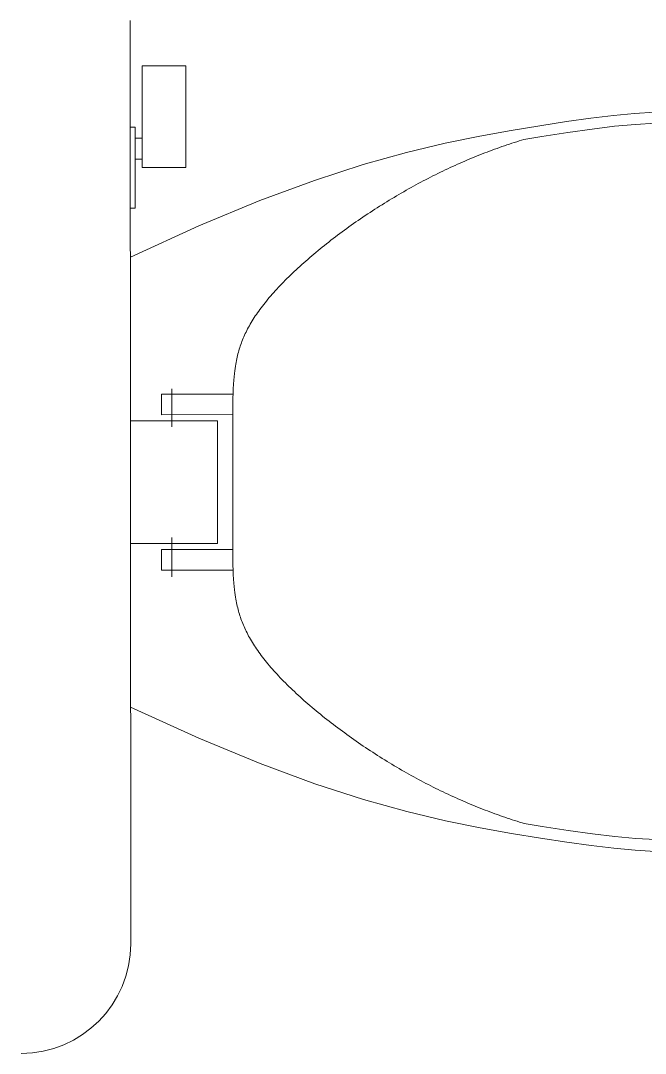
# Model space of a CAD drawing. Header units: metres. Extents: x 6917732 to 8046551, y 3602874 to 4094271.
# Drawn here: x 7130951.2 to 7131236.3, y 3825076.4 to 3825547.6 of the extents above; entities that cross this region are included whole.
import ezdxf

# ---------------------------------------------------------------- set-up
doc = ezdxf.new("R2010")
doc.units = ezdxf.units.M
doc.header["$LTSCALE"] = 0.5
doc.header["$MEASUREMENT"] = 0
doc.linetypes.add('03000 - Plant Layout 1$0$CENTER2', pattern=[1.125, 0.75, -0.125, 0.125, -0.125])
doc.linetypes.add('HIDDEN2', pattern=[4.762499999999999, 3.175, -1.5875])
doc.layers.add('CI-CEN', color=1, linetype='03000 - Plant Layout 1$0$CENTER2')
doc.layers.add('RD-TXT', color=7, linetype='CONTINUOUS')
doc.layers.add('CI-PED-FOOTPATH', color=44, linetype='CONTINUOUS', lineweight=0)
doc.layers.get('CI-CEN').off()

# ---------------------------------------------------------------- blocks, each defined once
blk = doc.blocks.new('sdsxdc')
at = {"layer": 'CI-PED-FOOTPATH', "color": 15, "lineweight": 0, "extrusion": (0.007640920335774551, -0.02019141982640698, 0.9997669342910958)}
for p, q in [((7131001.182769505, 3825547.590787578, -13.62505573479962), (7131001.400055921, 3825126.453786202, -22.13205269147289)), ((7131026.601589999, 3825527.051460712, -14.23413904535926), (7131006.602176508, 3825527.038059875, -14.08156014112035)), ((7131006.626177002, 3825480.521127251, -15.02120544175978), (7131006.602176508, 3825527.038059875, -14.08156014112035)), ((7131026.625590493, 3825480.534528091, -15.17378434591984), (7131026.601589999, 3825527.051460712, -14.23413904535926)), ((7131188.188372486, 3825499.665605547, -16.02218680922238), (7131200.2272563, 3825501.55002654, -16.07613840025124)), ((7131200.2272563, 3825501.55002654, -16.07613840025124), (7131211.344310085, 3825503.114387203, -16.12950869847123)), ((7131211.344310085, 3825503.114387203, -16.12950869847123), (7131221.685722147, 3825504.352309387, -16.1835437913835)), ((7131221.685722147, 3825504.352309387, -16.1835437913835), (7131231.397680778, 3825505.257414936, -16.23948976657277)), ((7131231.397680778, 3825505.257414936, -16.23948976657277), (7131240.626374272, 3825505.823325695, -16.29859271146597)), ((7131003.45833321, 3825499.062310664, -14.6225344647869), (7131001.207808643, 3825499.060802673, -14.6053648326415)), ((7131003.477468109, 3825461.975711361, -15.37168637113217), (7131003.45833321, 3825499.062310664, -14.6225344647869)), ((7131160.734977799, 3825494.904004937, -15.90853459595985), (7131175.081470362, 3825497.467502381, -15.96640783789564)), ((7131175.081470362, 3825497.467502381, -15.96640783789564), (7131188.188372486, 3825499.665605547, -16.02218680922238)), ((7131200.96163084, 3825496.605224771, -16.18161684948291), (7131188.987869133, 3825494.730997203, -16.12795709960199)), ((7131211.989221583, 3825498.156996448, -16.23455765712021), (7131200.96163084, 3825496.605224771, -16.18161684948291)), ((7131222.21425455, 3825499.380987431, -16.28798465566047), (7131211.989221583, 3825498.156996448, -16.23455765712021)), ((7131231.782065111, 3825500.272659109, -16.34310026232646), (7131222.21425455, 3825499.380987431, -16.28798465566047)), ((7131240.840654204, 3825500.828138932, -16.40111381458365), (7131231.782065111, 3825500.272659109, -16.34310026232646)), ((7131006.619216902, 3825494.01095109, -14.74871005433579), (7131003.46094056, 3825494.00883485, -14.7246150305869)), ((7131144.875787383, 3825491.691040077, -15.8522169821174), (7131160.734977799, 3825494.904004937, -15.90853459595985)), ((7131176.457682138, 3825492.006585431, -16.08721518530956), (7131175.333826808, 3825491.642238819, -16.08598428476006)), ((7131177.581129938, 3825492.364711863, -16.08856859471211), (7131176.457682138, 3825492.006585431, -16.08721518530956)), ((7131178.704135925, 3825492.716611466, -16.0900443853306), (7131177.581129938, 3825492.364711863, -16.08856859471211)), ((7131179.826659483, 3825493.062279606, -16.09164234033278), (7131178.704135925, 3825492.716611466, -16.0900443853306)), ((7131180.808100382, 3825493.359202757, -16.09314650264906), (7131179.826659483, 3825493.062279606, -16.09164234033278)), ((7131188.987869133, 3825494.730997203, -16.12795709960199), (7131180.808100382, 3825493.359202757, -16.09314650264906)), ((7131107.42534805, 3825481.948054516, -15.76276502225579), (7131127.205407878, 3825487.486444401, -15.80208409225241)), ((7131127.205407878, 3825487.486444401, -15.80208409225241), (7131144.875787383, 3825491.691040077, -15.8522169821174)), ((7131162.954323825, 3825487.225795943, -16.08056647823093), (7131161.828251619, 3825486.787325828, -16.08081564246902)), ((7131164.080399812, 3825487.658125672, -16.08044135492662), (7131162.954323825, 3825487.225795943, -16.08056647823093)), ((7131165.206445303, 3825488.084308365, -16.08044014483943), (7131164.080399812, 3825487.658125672, -16.08044135492662)), ((7131166.332426026, 3825488.504337371, -16.08056272038363), (7131165.206445303, 3825488.084308365, -16.08044014483943)), ((7131167.458307694, 3825488.918206044, -16.08080895379049), (7131166.332426026, 3825488.504337371, -16.08056272038363)), ((7131168.584056038, 3825489.325907733, -16.08117871743087), (7131167.458307694, 3825488.918206044, -16.08080895379049)), ((7131169.709636781, 3825489.727435787, -16.08167188367781), (7131168.584056038, 3825489.325907733, -16.08117871743087)), ((7131170.835015647, 3825490.122783558, -16.08228832477675), (7131169.709636781, 3825489.727435787, -16.08167188367781)), ((7131171.960158359, 3825490.511944395, -16.08302791312627), (7131170.835015647, 3825490.122783558, -16.08228832477675)), ((7131173.08503064, 3825490.894911652, -16.08389052101893), (7131171.960158359, 3825490.511944395, -16.08302791312627)), ((7131174.209598215, 3825491.271678675, -16.08487602079418), (7131173.08503064, 3825490.894911652, -16.08389052101893)), ((7131175.333826808, 3825491.642238819, -16.08598428476006), (7131174.209598215, 3825491.271678675, -16.08487602079418)), ((7131006.624157563, 3825484.435133674, -14.94214223753102), (7131003.465881218, 3825484.433017434, -14.91804721375723)), ((7131151.699427471, 3825482.565874554, -16.08866102749425), (7131150.575278263, 3825482.066366293, -16.09015762274436)), ((7131152.823923218, 3825483.059308923, -16.08728974978573), (7131151.699427471, 3825482.565874554, -16.08866102749425)), ((7131153.948731235, 3825483.54666275, -16.08604366214689), (7131152.823923218, 3825483.059308923, -16.08728974978573)), ((7131155.073817246, 3825484.027929387, -16.08492263668853), (7131153.948731235, 3825483.54666275, -16.08604366214689)), ((7131156.199146965, 3825484.503102182, -16.0839265458643), (7131155.073817246, 3825484.027929387, -16.08492263668853)), ((7131157.324686125, 3825484.972174488, -16.08305526203952), (7131156.199146965, 3825484.503102182, -16.0839265458643)), ((7131158.450400447, 3825485.435139657, -16.08230865736482), (7131157.324686125, 3825484.972174488, -16.08305526203952)), ((7131159.576255655, 3825485.891991034, -16.08168660440742), (7131158.450400447, 3825485.435139657, -16.08230865736482)), ((7131160.702217472, 3825486.342721975, -16.08118897530892), (7131159.576255655, 3825485.891991034, -16.08168660440742)), ((7131161.828251619, 3825486.787325828, -16.08081564246902), (7131160.702217472, 3825486.342721975, -16.08118897530892)), ((7131026.625590493, 3825480.534528091, -15.17378434591984), (7131006.626177002, 3825480.521127251, -15.02120544175978)), ((7131085.237116655, 3825474.733707021, -15.73888886812836), (7131107.42534805, 3825481.948054516, -15.76276502225579)), ((7131141.598673332, 3825477.852438028, -16.10665713979506), (7131140.479185453, 3825477.298563965, -16.10928733881633)), ((7131142.718816246, 3825478.400298045, -16.10415340740485), (7131141.598673332, 3825477.852438028, -16.10665713979506)), ((7131143.839579914, 3825478.942137364, -16.10177601402529), (7131142.718816246, 3825478.400298045, -16.10415340740485)), ((7131144.960930054, 3825479.477949338, -16.09952483194229), (7131143.839579914, 3825478.942137364, -16.10177601402529)), ((7131146.082832399, 3825480.007727317, -16.09739973349053), (7131144.960930054, 3825479.477949338, -16.09952483194229)), ((7131147.205252668, 3825480.531464653, -16.09540059100726), (7131146.082832399, 3825480.007727317, -16.09739973349053)), ((7131148.328156583, 3825481.049154692, -16.09352727687735), (7131147.205252668, 3825480.531464653, -16.09540059100726)), ((7131149.451509876, 3825481.56079079, -16.09177966330913), (7131148.328156583, 3825481.049154692, -16.09352727687735)), ((7131150.575278263, 3825482.066366293, -16.09015762274436), (7131149.451509876, 3825481.56079079, -16.09177966330913)), ((7131060.342222461, 3825465.501238518, -15.73508472575497), (7131085.237116655, 3825474.733707021, -15.73888886812836)), ((7131132.663990346, 3825473.25361076, -16.13125052280577), (7131131.550976648, 3825472.651863704, -16.13489705113176)), ((7131133.777933273, 3825473.849396969, -16.1277314823127), (7131132.663990346, 3825473.25361076, -16.13125052280577)), ((7131134.89277117, 3825474.439215675, -16.12433980226166), (7131133.777933273, 3825473.849396969, -16.1277314823127)), ((7131136.00846976, 3825475.02306023, -16.1210753549525), (7131134.89277117, 3825474.439215675, -16.12433980226166)), ((7131137.124994754, 3825475.600923987, -16.11793801261342), (7131136.00846976, 3825475.02306023, -16.1210753549525)), ((7131138.242311887, 3825476.172800294, -16.11492764755565), (7131137.124994754, 3825475.600923987, -16.11793801261342)), ((7131139.360386875, 3825476.738682504, -16.11204413214665), (7131138.242311887, 3825476.172800294, -16.11492764755565)), ((7131140.479185453, 3825477.298563965, -16.10928733881633), (7131139.360386875, 3825476.738682504, -16.11204413214665)), ((7131123.788784306, 3825468.273293051, -16.16400309971584), (7131122.684477295, 3825467.624126814, -16.16867385439696)), ((7131124.894328031, 3825468.916575847, -16.1594606195282), (7131123.788784306, 3825468.273293051, -16.16400309971584)), ((7131126.001046476, 3825469.553948375, -16.15504648195201), (7131124.894328031, 3825468.916575847, -16.1594606195282)), ((7131127.108899819, 3825470.185399945, -16.15076059844216), (7131126.001046476, 3825469.553948375, -16.15504648195201)), ((7131128.217853784, 3825470.810923914, -16.14660284125034), (7131127.108899819, 3825470.185399945, -16.15076059844216)), ((7131129.327874095, 3825471.430513631, -16.14257308274364), (7131128.217853784, 3825470.810923914, -16.14660284125034)), ((7131130.438926477, 3825472.044162442, -16.13867119527862), (7131129.327874095, 3825471.430513631, -16.14257308274364)), ((7131131.550976648, 3825472.651863704, -16.13489705113176), (7131130.438926477, 3825472.044162442, -16.13867119527862)), ((7131032.44217422, 3825453.908485613, -15.7559816909905), (7131060.342222461, 3825465.501238518, -15.73508472575497)), ((7131116.088388244, 3825463.607305587, -16.19938614521794), (7131114.994651428, 3825462.91783563, -16.20495166385047)), ((7131117.183856702, 3825464.291124302, -16.19394799424794), (7131116.088388244, 3825463.607305587, -16.19938614521794)), ((7131118.280967101, 3825464.969244766, -16.18863747471784), (7131117.183856702, 3825464.291124302, -16.19394799424794)), ((7131119.379651895, 3825465.641636113, -16.18345469381597), (7131118.280967101, 3825464.969244766, -16.18863747471784)), ((7131120.479843549, 3825466.308267482, -16.17839975862375), (7131119.379651895, 3825465.641636113, -16.18345469381597)), ((7131121.581474524, 3825466.969108004, -16.17347277642767), (7131120.479843549, 3825466.308267482, -16.17839975862375)), ((7131122.684477295, 3825467.624126814, -16.16867385439696), (7131121.581474524, 3825466.969108004, -16.17347277642767)), ((7131003.477468109, 3825461.975711361, -15.37168637113217), (7131001.226943542, 3825461.97420337, -15.35451673903287)), ((7131109.558629754, 3825459.389945485, -16.23465548918455), (7131108.479361956, 3825458.669153471, -16.24096417447169)), ((7131110.640810499, 3825460.105836472, -16.22846804855988), (7131109.558629754, 3825459.389945485, -16.23465548918455)), ((7131111.725703621, 3825460.816698708, -16.22240289905864), (7131110.640810499, 3825460.105836472, -16.22846804855988)), ((7131112.813108534, 3825461.522404465, -16.21646108733398), (7131111.725703621, 3825460.816698708, -16.22240289905864)), ((7131113.902824666, 3825462.222826012, -16.21064366009495), (7131112.813108534, 3825461.522404465, -16.21646108733398)), ((7131114.994651428, 3825462.91783563, -16.20495166385047), (7131113.902824666, 3825462.222826012, -16.21064366009495)), ((7131102.07685269, 3825454.249137015, -16.28129891979711), (7131101.02409629, 3825453.497981431, -16.28842345022105)), ((7131103.134092417, 3825454.996406738, -16.27428713338475), (7131102.07685269, 3825454.249137015, -16.28129891979711)), ((7131104.195581618, 3825455.739638655, -16.26738937252679), (7131103.134092417, 3825454.996406738, -16.27428713338475)), ((7131105.261086461, 3825456.478680826, -16.26060691866496), (7131104.195581618, 3825455.739638655, -16.26738937252679)), ((7131106.330373105, 3825457.213381307, -16.25394105325347), (7131105.261086461, 3825456.478680826, -16.26060691866496)), ((7131107.403207703, 3825457.94358816, -16.24739305773227), (7131106.330373105, 3825457.213381307, -16.25394105325347)), ((7131108.479361956, 3825458.669153471, -16.24096417447169), (7131107.403207703, 3825457.94358816, -16.24739305773227)), ((7131001.238480696, 3825439.61328491, -15.80620885974787), (7131032.44217422, 3825453.908485613, -15.7559816909905)), ((7131095.835748558, 3825449.689233534, -16.32569241242834), (7131094.814802762, 3825448.917953556, -16.33346649666299)), ((7131096.862580732, 3825450.457539303, -16.31802338357835), (7131095.835748558, 3825449.689233534, -16.32569241242834)), ((7131097.89506543, 3825451.222718918, -16.31046069143144), (7131096.862580732, 3825450.457539303, -16.31802338357835)), ((7131098.93296882, 3825451.984620439, -16.30300561755644), (7131097.89506543, 3825451.222718918, -16.31046069143144)), ((7131099.976057053, 3825452.743091924, -16.29565944332535), (7131098.93296882, 3825451.984620439, -16.30300561755644)), ((7131101.02409629, 3825453.497981431, -16.28842345022105), (7131099.976057053, 3825452.743091924, -16.29565944332535)), ((7131089.80655374, 3825445.022258476, -16.37386789593768), (7131088.825836823, 3825444.236324016, -16.38224540122019)), ((7131090.794560075, 3825445.806130377, -16.36558775715395), (7131089.80655374, 3825445.022258476, -16.37386789593768)), ((7131091.789621985, 3825446.587787777, -16.35740626639523), (7131090.794560075, 3825445.806130377, -16.36558775715395)), ((7131092.791505633, 3825447.367078734, -16.34932470508539), (7131091.789621985, 3825446.587787777, -16.35740626639523)), ((7131093.799977168, 3825448.143851308, -16.34134435467882), (7131092.791505633, 3825447.367078734, -16.34932470508539)), ((7131094.814802762, 3825448.917953556, -16.33346649666299), (7131093.799977168, 3825448.143851308, -16.34134435467882)), ((7131084.039777944, 3825440.281031319, -16.42554857449284), (7131083.107708198, 3825439.485912294, -16.43448336827032)), ((7131084.980540155, 3825441.07499944, -16.41670345843295), (7131084.039777944, 3825440.281031319, -16.42554857449284)), ((7131085.929760987, 3825441.867664712, -16.40794930162838), (7131084.980540155, 3825441.07499944, -16.41670345843295)), ((7131086.887206607, 3825442.658875192, -16.39928738558581), (7131085.929760987, 3825441.867664712, -16.40794930162838)), ((7131087.852643166, 3825443.448478941, -16.39071899159876), (7131086.887206607, 3825442.658875192, -16.39928738558581)), ((7131088.825836823, 3825444.236324016, -16.38224540122019), (7131087.852643166, 3825443.448478941, -16.39071899159876)), ((7131078.585930887, 3825435.498371551, -16.48045765225208), (7131077.710926601, 3825434.699537875, -16.48990360189043)), ((7131079.471030689, 3825436.296965977, -16.47109369162268), (7131078.585930887, 3825435.498371551, -16.48045765225208)), ((7131080.365992162, 3825437.095169205, -16.46181300146156), (7131079.471030689, 3825436.296965977, -16.47109369162268)), ((7131081.270581466, 3825437.892829295, -16.45261686321044), (7131080.365992162, 3825437.095169205, -16.46181300146156)), ((7131082.184564755, 3825438.689794306, -16.44350655827799), (7131081.270581466, 3825437.892829295, -16.45261686321044)), ((7131083.107708198, 3825439.485912294, -16.43448336827032), (7131082.184564755, 3825438.689794306, -16.44350655827799)), ((7131073.495522284, 3825430.707098651, -16.53831833366348), (7131072.686001738, 3825429.910020236, -16.54822930646401)), ((7131074.316541394, 3825431.504849466, -16.52848166102751), (7131073.495522284, 3825430.707098651, -16.53831833366348)), ((7131075.148825218, 3825432.303120738, -16.51872057004869), (7131074.316541394, 3825431.504849466, -16.52848166102751)), ((7131075.992139924, 3825433.101760526, -16.50903634222607), (7131075.148825218, 3825432.303120738, -16.51872057004869)), ((7131076.846251659, 3825433.900616883, -16.49943025902672), (7131075.992139924, 3825433.101760526, -16.50903634222607)), ((7131077.710926601, 3825434.699537875, -16.48990360189043), (7131076.846251659, 3825433.900616883, -16.49943025902672)), ((7131068.819061851, 3825425.940032101, -16.59885382281902), (7131068.083443332, 3825425.150178859, -16.60918368626045)), ((7131069.567581978, 3825426.731469394, -16.58859057082162), (7131068.819061851, 3825425.940032101, -16.59885382281902)), ((7131070.328769871, 3825427.524338797, -16.57839521170314), (7131069.567581978, 3825426.731469394, -16.58859057082162)), ((7131071.102391689, 3825428.318488366, -16.56826902695332), (7131070.328769871, 3825427.524338797, -16.57839521170314)), ((7131071.888213592, 3825429.113766158, -16.55821329809498), (7131071.102391689, 3825428.318488366, -16.56826902695332)), ((7131072.686001738, 3825429.910020236, -16.54822930646401), (7131071.888213592, 3825429.113766158, -16.55821329809498)), ((7131064.607059302, 3825421.229991385, -16.66178732400419), (7131063.953761097, 3825420.452833231, -16.67248994543291)), ((7131065.274662159, 3825422.009645241, -16.65114362527788), (7131064.607059302, 3825421.229991385, -16.66178732400419)), ((7131065.956335839, 3825422.791642861, -16.6405601306447), (7131065.274662159, 3825422.009645241, -16.65114362527788)), ((7131066.651846483, 3825423.575832296, -16.63003812165857), (7131065.956335839, 3825422.791642861, -16.6405601306447)), ((7131067.360960263, 3825424.362061612, -16.61957887967071), (7131066.651846483, 3825423.575832296, -16.63003812165857)), ((7131068.083443332, 3825425.150178859, -16.60918368626045), (7131067.360960263, 3825424.362061612, -16.61957887967071)), ((7131060.908322338, 3825416.608685966, -16.72685145161978), (7131060.344523667, 3825415.848884723, -16.73788754891581)), ((7131061.487420226, 3825417.371628161, -16.71586884661571), (7131060.908322338, 3825416.608685966, -16.72685145161978)), ((7131062.081665195, 3825418.137612648, -16.70494056370671), (7131061.487420226, 3825417.371628161, -16.71586884661571)), ((7131062.69090509, 3825418.906540761, -16.69406743271895), (7131062.081665195, 3825418.137612648, -16.70494056370671)), ((7131063.314987773, 3825419.678313843, -16.68325028337659), (7131062.69090509, 3825418.906540761, -16.69406743271895)), ((7131063.953761097, 3825420.452833231, -16.67248994543291), (7131063.314987773, 3825419.678313843, -16.68325028337659)), ((7131057.758873131, 3825412.099486852, -16.7938495084901), (7131057.288049634, 3825411.359288936, -16.8052002759847)), ((7131058.244928358, 3825412.842778313, -16.78255267489175), (7131057.758873131, 3825412.099486852, -16.7938495084901)), ((7131058.746389957, 3825413.589277785, -16.77130879821146), (7131058.244928358, 3825412.842778313, -16.78255267489175)), ((7131059.263432563, 3825414.339099731, -16.76011690142468), (7131058.746389957, 3825413.589277785, -16.77130879821146)), ((7131059.796176361, 3825415.09232309, -16.74897630879053), (7131059.263432563, 3825414.339099731, -16.76011690142468)), ((7131060.344523667, 3825415.848884723, -16.73788754891581), (7131059.796176361, 3825415.09232309, -16.74897630879053)), ((7131055.156281951, 3825407.700687522, -16.8627973900102), (7131054.773086021, 3825406.976585025, -16.87449280374165)), ((7131055.553580062, 3825408.427143511, -16.85116222360011), (7131055.156281951, 3825407.700687522, -16.8627973900102)), ((7131055.965223074, 3825409.156111859, -16.83958595104406), (7131055.553580062, 3825408.427143511, -16.85116222360011)), ((7131056.391399244, 3825409.887715903, -16.82806752027466), (7131055.965223074, 3825409.156111859, -16.83958595104406)), ((7131056.832283216, 3825410.622070108, -16.81660595423341), (7131056.391399244, 3825409.887715903, -16.82806752027466)), ((7131057.288049634, 3825411.359288936, -16.8052002759847), (7131056.832283216, 3825410.622070108, -16.81660595423341)), ((7131052.75570119, 3825402.67199978, -16.94601048308613), (7131052.46404302, 3825401.959674927, -16.95816762985959)), ((7131053.059667168, 3825403.385503926, -16.933923584132), (7131052.75570119, 3825402.67199978, -16.94601048308613)), ((7131053.376197292, 3825404.100355105, -16.92190550433992), (7131053.059667168, 3825403.385503926, -16.933923584132)), ((7131053.705547897, 3825404.81672106, -16.90995481500943), (7131053.376197292, 3825404.100355105, -16.92190550433992)), ((7131054.047975329, 3825405.534769538, -16.89807008754798), (7131053.705547897, 3825404.81672106, -16.90995481500943)), ((7131054.403735925, 3825406.254668279, -16.8862498933384), (7131054.047975329, 3825405.534769538, -16.89807008754798)), ((7131054.773086021, 3825406.976585025, -16.87449280374165), (7131054.403735925, 3825406.254668279, -16.8862498933384)), ((7131050.958202956, 3825397.701097295, -17.03266571766511), (7131050.745521946, 3825396.992330668, -17.04535460086709)), ((7131051.1813974, 3825398.409869011, -17.02005708271878), (7131050.958202956, 3825397.701097295, -17.03266571766511)), ((7131051.415361622, 3825399.118813556, -17.00752726746452), (7131051.1813974, 3825398.409869011, -17.02005708271878)), ((7131051.660351954, 3825399.828098678, -16.99507484318173), (7131051.415361622, 3825399.118813556, -17.00752726746452)), ((7131051.916624742, 3825400.537892119, -16.98269838124151), (7131051.660351954, 3825399.828098678, -16.99507484318173)), ((7131052.184436314, 3825401.24836162, -16.97039645299958), (7131051.916624742, 3825400.537892119, -16.98269838124151)), ((7131052.46404302, 3825401.959674927, -16.95816762985959), (7131052.184436314, 3825401.24836162, -16.97039645299958)), ((7131049.814435392, 3825393.325270012, -17.1122990064012), (7131049.647504543, 3825392.527520197, -17.12713466016982)), ((7131049.98640296, 3825394.093834569, -17.09809127591109), (7131049.814435392, 3825393.325270012, -17.1122990064012)), ((7131050.164451325, 3825394.839018396, -17.08440221933768), (7131049.98640296, 3825394.093834569, -17.09809127591109)), ((7131050.349624564, 3825395.566626007, -17.07112258751567), (7131050.164451325, 3825394.839018396, -17.08440221933768)), ((7131050.542966743, 3825396.282461924, -17.05814313110619), (7131050.349624564, 3825395.566626007, -17.07112258751567)), ((7131050.745521946, 3825396.992330668, -17.04535460086709), (7131050.542966743, 3825396.282461924, -17.05814313110619)), ((7131049.010195324, 3825388.896143082, -17.19560364887337), (7131048.854992064, 3825387.788366245, -17.21679027815668)), ((7131049.166607626, 3825389.897059673, -17.17658442296778), (7131049.010195324, 3825388.896143082, -17.19560364887337)), ((7131049.324576705, 3825390.82124673, -17.15912673445519), (7131049.166607626, 3825389.897059673, -17.17658442296778)), ((7131049.484566343, 3825391.69478061, -17.14270748646908), (7131049.324576705, 3825390.82124673, -17.15912673445519)), ((7131049.647504543, 3825392.527520197, -17.12713466016982), (7131049.484566343, 3825391.69478061, -17.14270748646908)), ((7131048.393159351, 3825383.52256708, -17.29941324960703), (7131048.239315053, 3825381.686042082, -17.3353281553878)), ((7131048.546821803, 3825385.131708961, -17.26808921233589), (7131048.393159351, 3825383.52256708, -17.29941324960703)), ((7131048.700650128, 3825386.543598445, -17.24075017723192), (7131048.546821803, 3825385.131708961, -17.26808921233589)), ((7131048.854992064, 3825387.788366245, -17.21679027815668), (7131048.700650128, 3825386.543598445, -17.24075017723192)), ((7131020.088346158, 3825379.652137931, -17.16125568694605), (7131020.097280015, 3825362.336845583, -17.51102580648057)), ((7131048.084941193, 3825379.592003251, -17.37643979588159), (7131047.934980209, 3825373.369701672, -17.50096008084358)), ((7131048.239315053, 3825381.686042082, -17.3353281553878), (7131048.084941193, 3825379.592003251, -17.37643979588159)), ((7131015.433401231, 3825377.135530528, -17.17650505434096), (7131047.911144367, 3825377.157292616, -17.42428324344428)), ((7131015.433401231, 3825377.135530528, -17.17650505434096), (7131015.438213232, 3825367.809076163, -17.36490008645728)), ((7131047.934980209, 3825373.369701672, -17.50096008084358), (7131047.97224478, 3825301.144800192, -18.9599081549365)), ((7131001.276976709, 3825365.001649985, -17.3133691168004), (7131041.023430237, 3825365.028282558, -17.61660152544005)), ((7131015.438213232, 3825367.809076163, -17.36490008646092), (7131047.915956369, 3825367.830838251, -17.61267827556367)), ((7131041.023430237, 3825365.028282558, -17.61660152544005), (7131041.052302244, 3825309.069556364, -18.74697171822044)), ((7131001.305848717, 3825309.042923792, -18.44373930955032), (7131041.052302244, 3825309.069556364, -18.74697171822044)), ((7131020.12336208, 3825311.785488725, -18.53216675951126), (7131020.132635704, 3825293.811672953, -18.89523909837743)), ((7131015.46997244, 3825306.254477351, -18.60830729847004), (7131047.94771558, 3825306.276239438, -18.85608548764844)), ((7131015.46997244, 3825306.254477351, -18.60830729847004), (7131015.474784441, 3825296.928022985, -18.79670233058556)), ((7131047.97224478, 3825301.144800192, -18.9599081549365), (7131048.128626468, 3825294.922703881, -19.08676557988224)), ((7131015.474784441, 3825296.928022985, -18.79670233058556), (7131047.952527578, 3825296.949785074, -19.04448051971519)), ((7131048.128626468, 3825294.922703881, -19.08676557988224), (7131048.28516107, 3825292.828873379, -19.13024919355217)), ((7131048.28516107, 3825292.828873379, -19.13024919355217), (7131048.440900375, 3825290.992555819, -19.16852596495215)), ((7131048.440900375, 3825290.992555819, -19.16852596495215), (7131048.596223204, 3825289.383620977, -19.20220730317982)), ((7131048.596223204, 3825289.383620977, -19.20220730317982), (7131048.75150836, 3825287.97193862, -19.23190461722209)), ((7131048.75150836, 3825287.97193862, -19.23190461722209), (7131048.907134668, 3825286.727378516, -19.258229316415)), ((7131048.907134668, 3825286.727378516, -19.258229316415), (7131049.063480936, 3825285.619810437, -19.28179280968487)), ((7131049.063480936, 3825285.619810437, -19.28179280968487), (7131049.220925984, 3825284.619104151, -19.30320650630802)), ((7131049.220925984, 3825284.619104151, -19.30320650630802), (7131049.379848625, 3825283.69512943, -19.32308181531334)), ((7131049.379848625, 3825283.69512943, -19.32308181531334), (7131049.540739549, 3825282.821810559, -19.34194911529744)), ((7131049.540739549, 3825282.821810559, -19.34194911529744), (7131049.704536944, 3825281.989289906, -19.36001466267032)), ((7131049.704536944, 3825281.989289906, -19.36001466267032), (7131049.87229088, 3825281.191764352, -19.3774036831685)), ((7131049.87229088, 3825281.191764352, -19.3774036831685), (7131050.045051415, 3825280.423430782, -19.39424140260019)), ((7131050.045051415, 3825280.423430782, -19.39424140260019), (7131050.223868614, 3825279.678486078, -19.41065304684827)), ((7131050.223868614, 3825279.678486078, -19.41065304684827), (7131050.409792542, 3825278.951127125, -19.42676384164599)), ((7131050.409792542, 3825278.951127125, -19.42676384164599), (7131050.603873264, 3825278.235550804, -19.44269901285327)), ((7131050.603873264, 3825278.235550804, -19.44269901285327), (7131050.807160843, 3825277.525954001, -19.45858378620892)), ((7131050.807160843, 3825277.525954001, -19.45858378620892), (7131051.020573085, 3825276.817472882, -19.47452340681059)), ((7131051.020573085, 3825276.817472882, -19.47452340681059), (7131051.24449876, 3825276.109000764, -19.49054319668113)), ((7131051.24449876, 3825276.109000764, -19.49054319668113), (7131051.47919438, 3825275.40037025, -19.50664849702758)), ((7131051.47919438, 3825275.40037025, -19.50664849702758), (7131051.724916457, 3825274.691413935, -19.52284464920689)), ((7131051.724916457, 3825274.691413935, -19.52284464920689), (7131051.981921502, 3825273.981964422, -19.53913699446832)), ((7131051.981921502, 3825273.981964422, -19.53913699446832), (7131052.250466031, 3825273.271854313, -19.5555308739535)), ((7131052.250466031, 3825273.271854313, -19.5555308739535), (7131052.530806542, 3825272.560916206, -19.57203162903602)), ((7131052.530806542, 3825272.560916206, -19.57203162903602), (7131052.823199568, 3825271.848982702, -19.58864460102711)), ((7131052.823199568, 3825271.848982702, -19.58864460102711), (7131053.127901602, 3825271.135886402, -19.60537513107977)), ((7131053.127901602, 3825271.135886402, -19.60537513107977), (7131053.445169164, 3825270.421459906, -19.62222856049766)), ((7131053.445169164, 3825270.421459906, -19.62222856049766), (7131053.775258762, 3825269.705535815, -19.63921023055877)), ((7131053.775258762, 3825269.705535815, -19.63921023055877), (7131054.118426916, 3825268.98794673, -19.65632548252501)), ((7131054.118426916, 3825268.98794673, -19.65632548252501), (7131054.474930126, 3825268.268525251, -19.67357965766382)), ((7131054.474930126, 3825268.268525251, -19.67357965766382), (7131054.845024915, 3825267.547103977, -19.69097809725668)), ((7131054.845024915, 3825267.547103977, -19.69097809725668), (7131055.228967787, 3825266.82351551, -19.70852614252544)), ((7131055.228967787, 3825266.82351551, -19.70852614252544), (7131055.627015258, 3825266.097592451, -19.72622913473629)), ((7131055.627015258, 3825266.097592451, -19.72622913473629), (7131056.039410207, 3825265.36917626, -19.74409213206889)), ((7131056.039410207, 3825265.36917626, -19.74409213206889), (7131056.466341025, 3825264.63814385, -19.76211906017863)), ((7131056.466341025, 3825264.63814385, -19.76211906017863), (7131056.907982477, 3825263.904380991, -19.78031356177718)), ((7131056.907982477, 3825263.904380991, -19.78031356177718), (7131057.364509315, 3825263.167773455, -19.79867927942269)), ((7131057.364509315, 3825263.167773455, -19.79867927942269), (7131057.836096303, 3825262.428207013, -19.81721985571505)), ((7131057.836096303, 3825262.428207013, -19.81721985571505), (7131058.322918202, 3825261.685567438, -19.83593893322433)), ((7131058.322918202, 3825261.685567438, -19.83593893322433), (7131058.825149764, 3825260.939740503, -19.85484015461117)), ((7131058.825149764, 3825260.939740503, -19.85484015461117), (7131059.342965759, 3825260.190611977, -19.87392716247626)), ((7131059.342965759, 3825260.190611977, -19.87392716247626), (7131059.876486439, 3825259.43810308, -19.89320246693984)), ((7131059.876486439, 3825259.43810308, -19.89320246693984), (7131060.425614067, 3825258.682276824, -19.91266404850165)), ((7131060.425614067, 3825258.682276824, -19.91266404850165), (7131060.990196387, 3825257.923231665, -19.9323087550307)), ((7131060.990196387, 3825257.923231665, -19.9323087550307), (7131061.570081165, 3825257.161066059, -19.95213343457937)), ((7131061.570081165, 3825257.161066059, -19.95213343457937), (7131062.16511614, 3825256.395878464, -19.97213493509071)), ((7131062.16511614, 3825256.395878464, -19.97213493509071), (7131062.775149074, 3825255.627767338, -19.99231010448131)), ((7131062.775149074, 3825255.627767338, -19.99231010448131), (7131063.40002772, 3825254.856831138, -20.0126557908012)), ((7131063.40002772, 3825254.856831138, -20.0126557908012), (7131064.039599832, 3825254.083168318, -20.0331688420286)), ((7131064.039599832, 3825254.083168318, -20.0331688420286), (7131064.693699537, 3825253.306886202, -20.05384582296426)), ((7131064.693699537, 3825253.306886202, -20.05384582296426), (7131065.362106463, 3825252.528127554, -20.07468216609988)), ((7131065.362106463, 3825252.528127554, -20.07468216609988), (7131066.044586612, 3825251.747044003, -20.09567302070275)), ((7131066.044586612, 3825251.747044003, -20.09567302070275), (7131066.740905986, 3825250.963787178, -20.11681353603825)), ((7131066.740905986, 3825250.963787178, -20.11681353603825), (7131067.450830584, 3825250.178508709, -20.13809886151137)), ((7131067.450830584, 3825250.178508709, -20.13809886151137), (7131068.174126418, 3825249.391360219, -20.15952414647631)), ((7131068.174126418, 3825249.391360219, -20.15952414647631), (7131068.91055948, 3825248.602493344, -20.18108454008905)), ((7131068.91055948, 3825248.602493344, -20.18108454008905), (7131069.659895779, 3825247.812059706, -20.20277519183401)), ((7131069.659895779, 3825247.812059706, -20.20277519183401), (7131070.421901307, 3825247.020210939, -20.22459125082713)), ((7131070.421901307, 3825247.020210939, -20.22459125082713), (7131071.196342077, 3825246.227098665, -20.24652786661693)), ((7131071.196342077, 3825246.227098665, -20.24652786661693), (7131071.982984083, 3825245.43287452, -20.26858018831001)), ((7131071.982984083, 3825245.43287452, -20.26858018831001), (7131072.78159334, 3825244.637690129, -20.29074336537519)), ((7131072.78159334, 3825244.637690129, -20.29074336537519), (7131073.591935835, 3825243.84169712, -20.31301254701475)), ((7131073.591935835, 3825243.84169712, -20.31301254701475), (7131074.413777573, 3825243.045047123, -20.33538288257239)), ((7131074.413777573, 3825243.045047123, -20.33538288257239), (7131075.246884563, 3825242.247891766, -20.35784952141432)), ((7131075.246884563, 3825242.247891766, -20.35784952141432), (7131076.091022803, 3825241.450382676, -20.38040761279797)), ((7131076.091022803, 3825241.450382676, -20.38040761279797), (7131076.945958295, 3825240.652671484, -20.40305230607908)), ((7131076.945958295, 3825240.652671484, -20.40305230607908), (7131077.811457042, 3825239.854909817, -20.42577875057123)), ((7131077.811457042, 3825239.854909817, -20.42577875057123), (7131078.687285048, 3825239.057249307, -20.44858209549028)), ((7131078.687285048, 3825239.057249307, -20.44858209549028), (7131079.573208308, 3825238.259841576, -20.4714574902801)), ((7131079.573208308, 3825238.259841576, -20.4714574902801), (7131080.468992831, 3825237.462838258, -20.49440008421595)), ((7131080.468992831, 3825237.462838258, -20.49440008421595), (7131081.374404614, 3825236.666390978, -20.51740502655878)), ((7131032.562767938, 3825220.177914826, -20.47735560939157), (7131001.344344727, 3825234.431288869, -19.95089956654249)), ((7131081.374404614, 3825236.666390978, -20.51740502655878), (7131082.289209669, 3825235.870651368, -20.5404674667036)), ((7131082.289209669, 3825235.870651368, -20.5404674667036), (7131083.213173985, 3825235.075771055, -20.56358255388164)), ((7131083.213173985, 3825235.075771055, -20.56358255388164), (7131084.146063571, 3825234.281901667, -20.58674543745644)), ((7131084.146063571, 3825234.281901667, -20.58674543745644), (7131085.087644435, 3825233.489194834, -20.60995126679035)), ((7131085.087644435, 3825233.489194834, -20.60995126679035), (7131086.037682565, 3825232.697802184, -20.63319519108808)), ((7131086.037682565, 3825232.697802184, -20.63319519108808), (7131086.995943973, 3825231.907875344, -20.65647235970516)), ((7131086.995943973, 3825231.907875344, -20.65647235970516), (7131087.962194659, 3825231.119565945, -20.679777921989)), ((7131087.962194659, 3825231.119565945, -20.679777921989), (7131088.936200622, 3825230.333025612, -20.703107027209)), ((7131088.936200622, 3825230.333025612, -20.703107027209), (7131089.917727868, 3825229.548405979, -20.72645482470898)), ((7131089.917727868, 3825229.548405979, -20.72645482470898), (7131090.906542402, 3825228.76585867, -20.74981646384799)), ((7131090.906542402, 3825228.76585867, -20.74981646384799), (7131091.902410219, 3825227.985535315, -20.77318709386367)), ((7131091.902410219, 3825227.985535315, -20.77318709386367), (7131092.905097324, 3825227.207587541, -20.79656186411324)), ((7131092.905097324, 3825227.207587541, -20.79656186411324), (7131093.91436972, 3825226.432166981, -20.8199359238219)), ((7131093.91436972, 3825226.432166981, -20.8199359238219), (7131094.929993408, 3825225.65942526, -20.84330442242634)), ((7131094.929993408, 3825225.65942526, -20.84330442242634), (7131095.95173439, 3825224.889514008, -20.86666250918245)), ((7131095.95173439, 3825224.889514008, -20.86666250918245), (7131096.979358668, 3825224.122584851, -20.89000533343574)), ((7131096.979358668, 3825224.122584851, -20.89000533343574), (7131098.012632243, 3825223.358789421, -20.913328044406)), ((7131098.012632243, 3825223.358789421, -20.913328044406), (7131099.051321121, 3825222.598279343, -20.93662579152937)), ((7131060.474759485, 3825208.622559425, -20.92405205496965), (7131032.562767938, 3825220.177914826, -20.47735560939157)), ((7131099.051321121, 3825222.598279343, -20.93662579152937), (7131100.095191304, 3825221.841206249, -20.95989372409014)), ((7131100.095191304, 3825221.841206249, -20.95989372409014), (7131101.144008791, 3825221.087721768, -20.98312699133373)), ((7131101.144008791, 3825221.087721768, -20.98312699133373), (7131102.197539584, 3825220.337977523, -21.0063207426507)), ((7131102.197539584, 3825220.337977523, -21.0063207426507), (7131103.255549686, 3825219.592125149, -21.0294701273055)), ((7131103.255549686, 3825219.592125149, -21.0294701273055), (7131104.317805097, 3825218.850316271, -21.05257029464212)), ((7131104.317805097, 3825218.850316271, -21.05257029464212), (7131105.384071826, 3825218.112702519, -21.07561639396204)), ((7131105.384071826, 3825218.112702519, -21.07561639396204), (7131106.45411587, 3825217.379435522, -21.09860357456705)), ((7131106.45411587, 3825217.379435522, -21.09860357456705), (7131107.527703227, 3825216.650666906, -21.12152698577017)), ((7131107.527703227, 3825216.650666906, -21.12152698577017), (7131108.604605454, 3825215.926544272, -21.14438190070746)), ((7131108.604605454, 3825215.926544272, -21.14438190070746), (7131109.684616288, 3825215.207199107, -21.16716408737005)), ((7131109.684616288, 3825215.207199107, -21.16716408737005), (7131110.767535018, 3825214.492758871, -21.18986943770869)), ((7131110.767535018, 3825214.492758871, -21.18986943770869), (7131111.853160928, 3825213.783351018, -21.21249384360596)), ((7131111.853160928, 3825213.783351018, -21.21249384360596), (7131112.941293315, 3825213.079103005, -21.23503319692469)), ((7131112.941293315, 3825213.079103005, -21.23503319692469), (7131114.031731458, 3825212.380142294, -21.25748338943487)), ((7131114.031731458, 3825212.380142294, -21.25748338943487), (7131115.124274649, 3825211.68659634, -21.27984031306642)), ((7131115.124274649, 3825211.68659634, -21.27984031306642), (7131116.218722174, 3825210.998592601, -21.30209985968293)), ((7131116.218722174, 3825210.998592601, -21.30209985968293), (7131117.314895513, 3825210.316242421, -21.3242584162054)), ((7131117.314895513, 3825210.316242421, -21.3242584162054), (7131118.412704902, 3825209.639592689, -21.34631434960943)), ((7131118.412704902, 3825209.639592689, -21.34631434960943), (7131119.512082782, 3825208.968674177, -21.36826652201955)), ((7131085.379163487, 3825199.423459521, -21.30017517159774), (7131060.474759485, 3825208.622559425, -20.92405205496965)), ((7131119.512082782, 3825208.968674177, -21.36826652201955), (7131120.612961574, 3825208.303517664, -21.390113795432)), ((7131120.612961574, 3825208.303517664, -21.390113795432), (7131121.715273715, 3825207.644153918, -21.41185503204071)), ((7131121.715273715, 3825207.644153918, -21.41185503204071), (7131122.818951632, 3825206.990613719, -21.43348909377528)), ((7131122.818951632, 3825206.990613719, -21.43348909377528), (7131123.923927762, 3825206.342927838, -21.45501484279981)), ((7131123.923927762, 3825206.342927838, -21.45501484279981), (7131125.030134526, 3825205.70112705, -21.47643114114942)), ((7131125.030134526, 3825205.70112705, -21.47643114114942), (7131126.137509912, 3825205.065238104, -21.49773697457408)), ((7131126.137509912, 3825205.065238104, -21.49773697457408), (7131127.246014087, 3825204.435271626, -21.51893182407173)), ((7131127.246014087, 3825204.435271626, -21.51893182407173), (7131128.355612768, 3825203.811234225, -21.54001529418366)), ((7131128.355612768, 3825203.811234225, -21.54001529418366), (7131129.466271666, 3825203.193132501, -21.56098698956998)), ((7131129.466271666, 3825203.193132501, -21.56098698956998), (7131130.577956505, 3825202.58097306, -21.5818465147351)), ((7131130.577956505, 3825202.58097306, -21.5818465147351), (7131131.690633, 3825201.974762504, -21.60259347444475)), ((7131131.690633, 3825201.974762504, -21.60259347444475), (7131132.804266869, 3825201.374507436, -21.62322747327124)), ((7131132.804266869, 3825201.374507436, -21.62322747327124), (7131133.918823822, 3825200.780214461, -21.64374811579171)), ((7131133.918823822, 3825200.780214461, -21.64374811579171), (7131135.034269584, 3825200.191890183, -21.66415500664175)), ((7131135.034269584, 3825200.191890183, -21.66415500664175), (7131136.150569869, 3825199.609541202, -21.68444775048647)), ((7131107.574824048, 3825192.238851967, -21.61491122732536), (7131085.379163487, 3825199.423459521, -21.30017517159774)), ((7131136.150569869, 3825199.609541202, -21.68444775048647), (7131137.267690393, 3825199.033174127, -21.70462595184244)), ((7131137.267690393, 3825199.033174127, -21.70462595184244), (7131138.385596874, 3825198.462795558, -21.72468921541736)), ((7131138.385596874, 3825198.462795558, -21.72468921541736), (7131139.504255028, 3825197.898412097, -21.74463714584465)), ((7131139.504255028, 3825197.898412097, -21.74463714584465), (7131140.623630573, 3825197.340030351, -21.76446934767256)), ((7131140.623630573, 3825197.340030351, -21.76446934767256), (7131141.743689228, 3825196.787656923, -21.78418542554539)), ((7131141.743689228, 3825196.787656923, -21.78418542554539), (7131142.864396701, 3825196.241298414, -21.80378498408066)), ((7131142.864396701, 3825196.241298414, -21.80378498408066), (7131143.98571872, 3825195.700961429, -21.82326762792934)), ((7131143.98571872, 3825195.700961429, -21.82326762792934), (7131145.107620988, 3825195.166652571, -21.84263296164875)), ((7131145.107620988, 3825195.166652571, -21.84263296164875), (7131146.230069239, 3825194.638378446, -21.86188058993878)), ((7131127.360585283, 3825186.726973617, -21.87744649044771), (7131107.574824048, 3825192.238851967, -21.61491122732536)), ((7131146.230069239, 3825194.638378446, -21.86188058993878), (7131147.353029178, 3825194.116145654, -21.88101011737683)), ((7131147.353029178, 3825194.116145654, -21.88101011737683), (7131148.476466529, 3825193.5999608, -21.9000211485826)), ((7131148.476466529, 3825193.5999608, -21.9000211485826), (7131149.600346996, 3825193.089830488, -21.9189132880947)), ((7131149.600346996, 3825193.089830488, -21.9189132880947), (7131150.724636314, 3825192.585761324, -21.93768614063424)), ((7131150.724636314, 3825192.585761324, -21.93768614063424), (7131151.849300189, 3825192.087759905, -21.95633931082421)), ((7131151.849300189, 3825192.087759905, -21.95633931082421), (7131152.974304335, 3825191.59583284, -21.97487240321834)), ((7131152.974304335, 3825191.59583284, -21.97487240321834), (7131154.099614476, 3825191.109986729, -21.99328502251603)), ((7131154.099614476, 3825191.109986729, -21.99328502251603), (7131155.225196326, 3825190.63022818, -22.01157677320714)), ((7131155.225196326, 3825190.63022818, -22.01157677320714), (7131156.351015603, 3825190.156563791, -22.02974726008597)), ((7131145.035291307, 3825182.546061328, -22.09696722916618), (7131127.360585283, 3825186.726973617, -21.87744649044771)), ((7131156.351015603, 3825190.156563791, -22.02974726008597), (7131157.477038022, 3825189.689000171, -22.04779608759702)), ((7131157.477038022, 3825189.689000171, -22.04779608759702), (7131158.603229304, 3825189.227543919, -22.06572286047879)), ((7131158.603229304, 3825189.227543919, -22.06572286047879), (7131159.729555157, 3825188.77220164, -22.08352718329388)), ((7131159.729555157, 3825188.77220164, -22.08352718329388), (7131160.855981303, 3825188.322979938, -22.10120866065353)), ((7131160.855981303, 3825188.322979938, -22.10120866065353), (7131161.982473466, 3825187.879885417, -22.11876689727058)), ((7131161.982473466, 3825187.879885417, -22.11876689727058), (7131163.108997351, 3825187.44292468, -22.13620149762551)), ((7131163.108997351, 3825187.44292468, -22.13620149762551), (7131164.23551868, 3825187.012104331, -22.1535120663857)), ((7131164.23551868, 3825187.012104331, -22.1535120663857), (7131165.362003171, 3825186.587430972, -22.17069820823031)), ((7131165.362003171, 3825186.587430972, -22.17069820823031), (7131166.488416543, 3825186.168911207, -22.18775952775411)), ((7131166.488416543, 3825186.168911207, -22.18775952775411), (7131167.614724507, 3825185.75655164, -22.2046956295107)), ((7131167.614724507, 3825185.75655164, -22.2046956295107), (7131168.740892779, 3825185.350358875, -22.22150611820359)), ((7131160.897786218, 3825179.354351948, -22.28265971170566), (7131145.035291307, 3825182.546061328, -22.09696722916618)), ((7131168.740892779, 3825185.350358875, -22.22150611820359), (7131169.866887085, 3825184.950339515, -22.23819059839246)), ((7131169.866887085, 3825184.950339515, -22.23819059839246), (7131170.992673131, 3825184.556500162, -22.25474867476782)), ((7131170.992673131, 3825184.556500162, -22.25474867476782), (7131172.118216643, 3825184.168847423, -22.27117995182272)), ((7131172.118216643, 3825184.168847423, -22.27117995182272), (7131173.243483332, 3825183.787387898, -22.28748403427693)), ((7131173.243483332, 3825183.787387898, -22.28748403427693), (7131174.36843892, 3825183.412128192, -22.30366052670496)), ((7131174.36843892, 3825183.412128192, -22.30366052670496), (7131175.493049111, 3825183.04307491, -22.3197090337755)), ((7131175.493049111, 3825183.04307491, -22.3197090337755), (7131176.61727964, 3825182.680234655, -22.33562916003382)), ((7131176.61727964, 3825182.680234655, -22.33562916003382), (7131177.741096213, 3825182.323614028, -22.35142051014111)), ((7131177.741096213, 3825182.323614028, -22.35142051014111), (7131178.864464551, 3825181.973219634, -22.36708268875725)), ((7131178.864464551, 3825181.973219634, -22.36708268875725), (7131179.98734403, 3825181.62905605, -22.38261529293146)), ((7131179.98734403, 3825181.62905605, -22.38261529293146), (7131180.969090641, 3825181.333448362, -22.39608861968242)), ((7131180.969090641, 3825181.333448362, -22.39608861968242), (7131189.150269296, 3825179.972616756, -22.48609845451983)), ((7131175.246914145, 3825176.810082337, -22.44371020629177), (7131160.897786218, 3825179.354351948, -22.28265971170566)), ((7131188.35607544, 3825174.629545549, -22.58793801171475), (7131175.246914145, 3825176.810082337, -22.44371020629177)), ((7131189.150269296, 3825179.972616756, -22.48609845451983), (7131201.125956748, 3825178.114436792, -22.61515309829201)), ((7131201.125956748, 3825178.114436792, -22.61515309829201), (7131212.155141144, 3825176.577444515, -22.73048715437426)), ((7131212.155141144, 3825176.577444515, -22.73048715437426), (7131222.381430082, 3825175.367157173, -22.83308674571117)), ((7131200.396895466, 3825172.761259441, -22.71769454927272), (7131188.35607544, 3825174.629545549, -22.58793801171475)), ((7131211.515555837, 3825171.211798074, -22.83396427087757), (7131200.396895466, 3825172.761259441, -22.71769454927272)), ((7131222.381430082, 3825175.367157173, -22.83308674571117), (7131231.950154147, 3825174.488308155, -22.92396699455622)), ((7131231.950154147, 3825174.488308155, -22.92396699455622), (7131241.00931018, 3825173.944968339, -23.00417678063809)), ((7131221.858238164, 3825169.987735508, -22.93773162840807), (7131211.515555837, 3825171.211798074, -22.83396427087757)), ((7131231.571124061, 3825169.095645802, -23.02998107372127), (7131221.858238164, 3825169.987735508, -22.93773162840807)), ((7131240.800395139, 3825168.542103016, -23.11169705872408), (7131231.571124061, 3825169.095645802, -23.02998107372127))]:
    blk.add_line(p, q, dxfattribs=at)
for points, elevation in [([(8026005.669050697, 1053405.528382953), (8023154.788215626, 1054482.438181516), (8021007.152678052, 1048797.047443162)], -22756.62040702972), ([(8025918.208779933, 1053173.996633426), (8023298.859694391, 1054163.446161226), (8021238.684427576, 1048709.587172404)], -22756.62040702976)]:
    blk.add_lwpolyline(points, dxfattribs=dict(at, elevation=elevation))
blk.add_arc((8023205.029393103, 1053433.733599912, -22769.44739983738), 49.99999999999964, 249.3061256190796, 339.3061256164495, dxfattribs=at)
blk = doc.blocks.new('A$C65520D9C')
at = {"layer": 'CI-CEN', "color": 8, "linetype": 'HIDDEN2', "lineweight": 0, "ltscale": 2000}
blk.add_blockref('sdsxdc', (-7494655.575114666, -4067566.219431999, -33.1896701657006), dxfattribs=at)
blk = doc.blocks.new('A$C021B369C')
at = {"layer": 'RD-TXT', "color": 2}
blk.add_blockref('A$C65520D9C', (0, 0), dxfattribs=at)

msp = doc.modelspace()

# ---------------------------------------------------------------- block references
at = {"layer": 'RD-TXT', "color": 2, "lineweight": -3}
msp.add_blockref('A$C021B369C', (7494655.577469633, 4067566.219431999, 32.91900027009051), dxfattribs=at)

doc.saveas('drawing.dxf')
